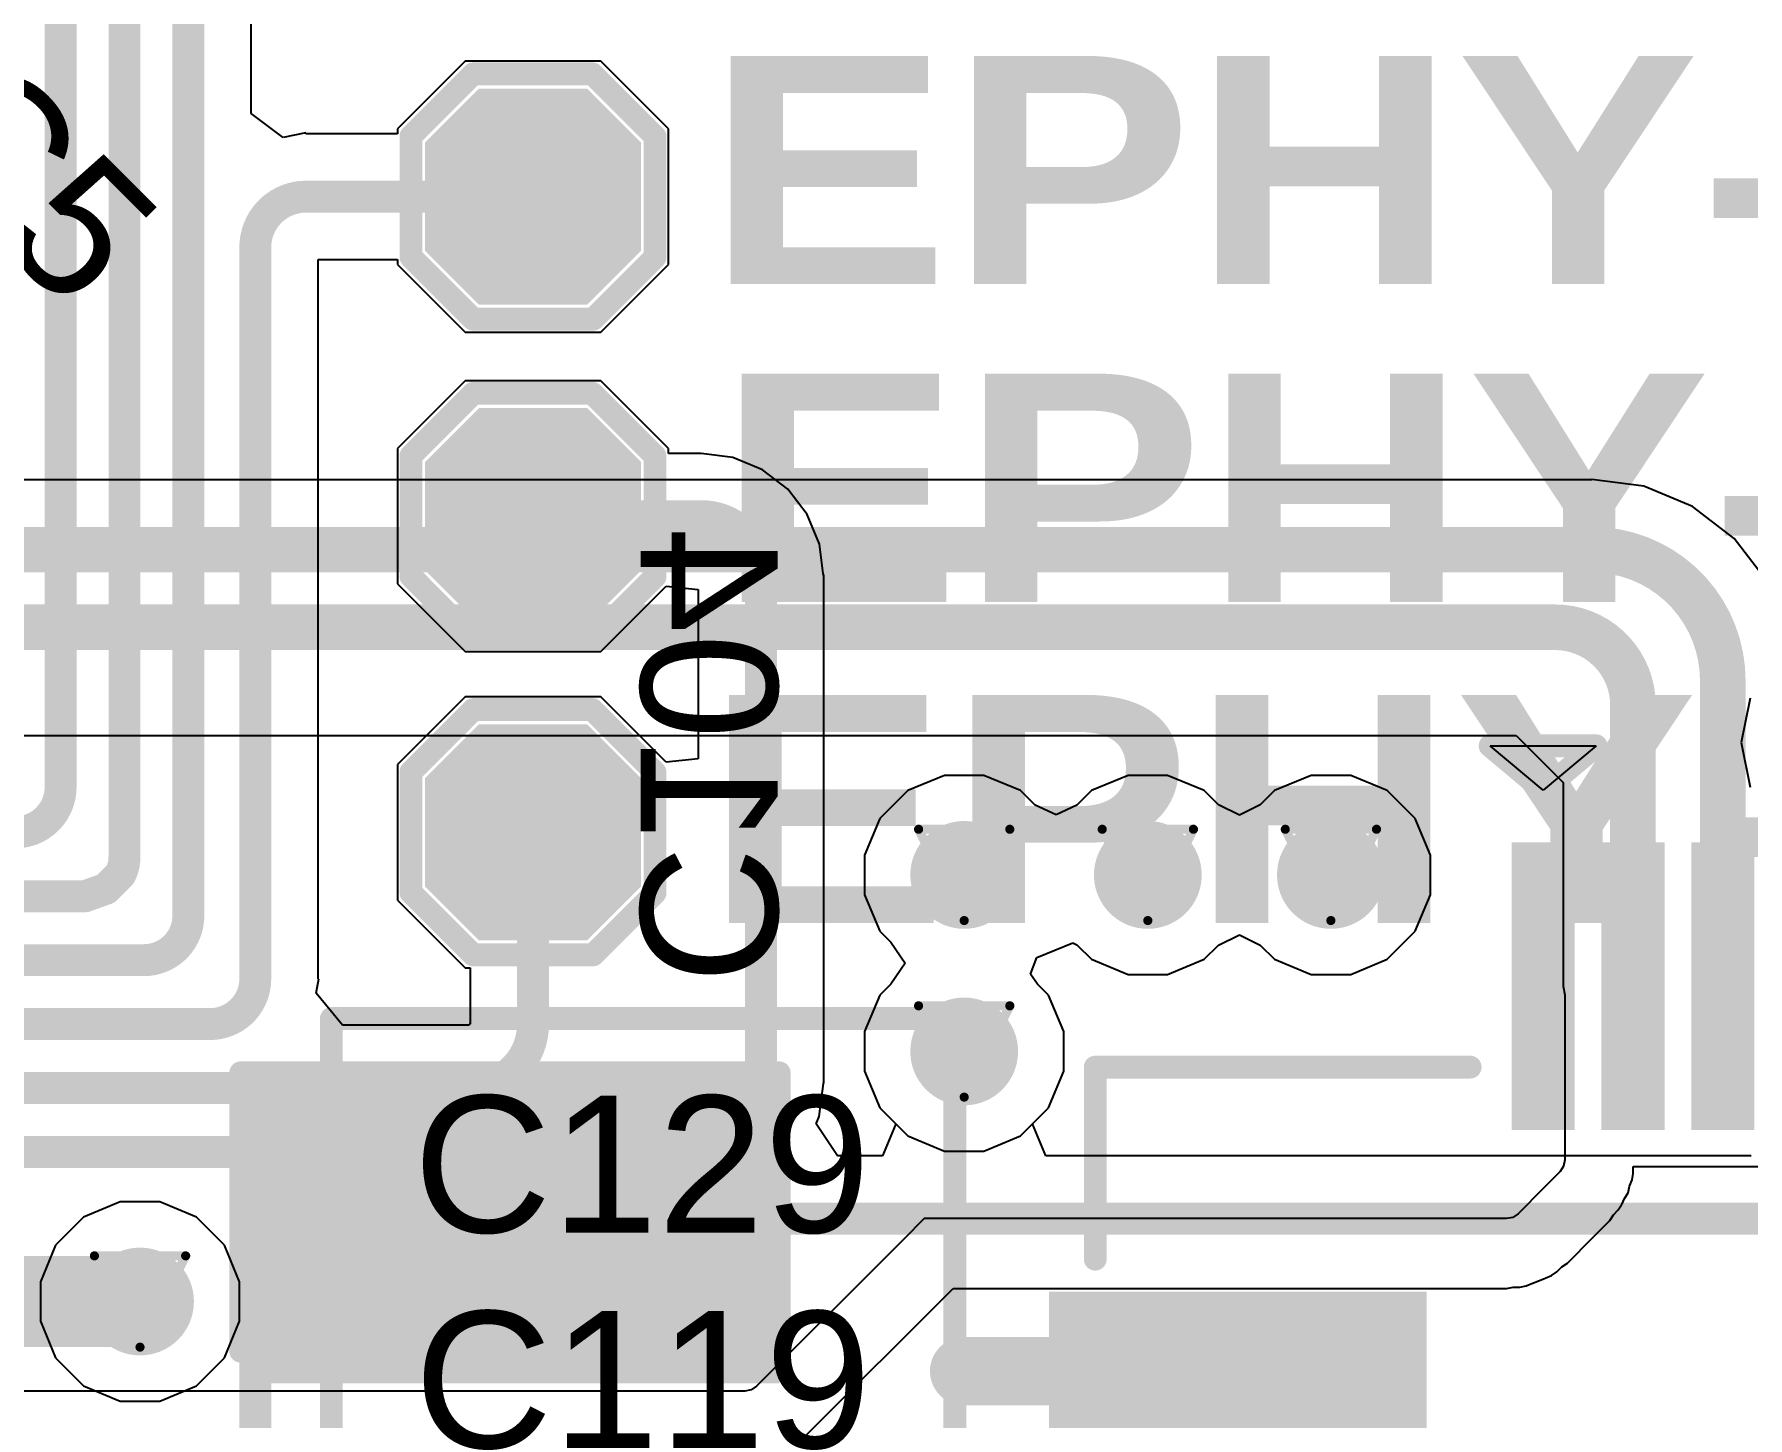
# Model space of a CAD drawing. Header units: inches. Extents: x 0 to 5359, y 0 to 5098.
# Drawn here: x 71.85 to 81.39, y 50.36 to 58.06 of the extents above; entities that cross this region are included whole.
import ezdxf

# ---------------------------------------------------------------- set-up
doc = ezdxf.new("R2010")
doc.units = ezdxf.units.IN
for name, color, linetype in [('Bottom Layer', 5, 'Continuous'), ('Bottom Overlay', 54, 'Continuous'), ('Bottom Paste', 16, 'Continuous'), ('Bottom Solder', 6, 'Continuous'), ('Drill Drawing', 1, 'Continuous'), ('Layer 1', 16, 'Continuous'), ('Layer 2', 76, 'Continuous'), ('Top Layer', 1, 'Continuous'), ('Top Overlay', 2, 'Continuous'), ('Top Paste', 8, 'Continuous'), ('Top Solder', 216, 'Continuous'), ('Via Holes', 16, 'Continuous')]:
    doc.layers.add(name, color=color, linetype=linetype)
doc.styles.add('Arial', font='', dxfattribs={"height": 0.2})
doc.styles.add('Arial Black_Bold', font='', dxfattribs={"height": 0.2})
doc.styles.get('Arial').set_extended_font_data('Arial')
doc.styles.get('Arial Black_Bold').set_extended_font_data('Arial Black', bold=True)

# ---------------------------------------------------------------- blocks, each defined once
blk = doc.blocks.new('HX0_5_10P_XJH2_0_043_B_17')
at = {"layer": 'Bottom Layer'}
for points in [[(2.9499, 2.15), (4.9499, 2.15), (4.9499, 0.45), (2.9499, 0.45)], [(1.125, -0.55), (1.375, -0.55), (1.375, -2.05), (1.125, -2.05)], [(1.625, -0.55), (1.875, -0.55), (1.875, -2.05), (1.625, -2.05)], [(2.125, -0.55), (2.375, -0.55), (2.375, -2.05), (2.125, -2.05)]]:
    blk.add_hatch(color=5, dxfattribs=at).paths.add_polyline_path(points)
at = {"layer": 'Bottom Paste'}
for points in [[(2.9499, 2.15), (4.9499, 2.15), (4.9499, 0.45), (2.9499, 0.45)], [(1.125, -0.55), (1.375, -0.55), (1.375, -2.05), (1.125, -2.05)], [(1.625, -0.55), (1.875, -0.55), (1.875, -2.05), (1.625, -2.05)], [(2.125, -0.55), (2.375, -0.55), (2.375, -2.05), (2.125, -2.05)]]:
    blk.add_hatch(color=16, dxfattribs=at).paths.add_polyline_path(points)
at = {"layer": 'Bottom Solder'}
for points in [[(2.8991, 2.2008), (5.0007, 2.2008), (5.0007, 0.3992), (2.8991, 0.3992)], [(1.0742, -0.4992), (1.4258, -0.4992), (1.4258, -2.1008), (1.0742, -2.1008)], [(1.5742, -0.4992), (1.9258, -0.4992), (1.9258, -2.1008), (1.5742, -2.1008)], [(2.0742, -0.4992), (2.4258, -0.4992), (2.4258, -2.1008), (2.0742, -2.1008)]]:
    blk.add_hatch(color=6, dxfattribs=at).paths.add_polyline_path(points)
at = {"layer": 'Bottom Overlay'}
for points in [[(4.7429, 0.2189, 0.127, 0.127, 0), (4.7429, -0.8499, 0.127, 0.127, 0)], [(4.7429, -0.8499, 0.127, 0.127, 0), (2.6562, -0.8499, 0.127, 0.127, 0)]]:
    blk.add_lwpolyline(points, format="xyseb", dxfattribs=at)
for points in [[(4.7112, 0.2189, 0.0635, 0.0635, 1), (4.7747, 0.2189, 0.0635, 0.0635, 1)], [(2.6244, -0.8499, 0.0635, 0.0635, 1), (2.6879, -0.8499, 0.0635, 0.0635, 1)], [(4.7112, -0.8499, 0.0635, 0.0635, 1), (4.7747, -0.8499, 0.0635, 0.0635, 1)], [(4.7112, -0.8499, 0.0635, 0.0635, 1), (4.7747, -0.8499, 0.0635, 0.0635, 1)]]:
    blk.add_lwpolyline(points, format="xyseb", close=True, dxfattribs=at)
blk = doc.blocks.new('T____________0_5___50')
at = {"layer": 'Top Layer'}
blk.add_hatch(color=1, dxfattribs=at).paths.add_polyline_path([(0.25, 0.5), (-0.25, 0.5), (-0.5, 0.25), (-0.5, -0.25), (-0.25, -0.5), (0.25, -0.5), (0.5, -0.25), (0.5, 0.25)])
at = {"layer": 'Top Paste'}
blk.add_hatch(color=8, dxfattribs=at).paths.add_polyline_path([(0.25, 0.5), (-0.25, 0.5), (-0.5, 0.25), (-0.5, -0.25), (-0.25, -0.5), (0.25, -0.5), (0.5, -0.25), (0.5, 0.25)])
at = {"layer": 'Top Solder'}
blk.add_hatch(color=216, dxfattribs=at).paths.add_polyline_path([(0.3008, 0.6016), (-0.3008, 0.6016), (-0.6016, 0.3008), (-0.6016, -0.3008), (-0.3008, -0.6016), (0.3008, -0.6016), (0.6016, -0.3008), (0.6016, 0.3008)])
at = {"layer": 'Top Overlay'}
for points in [[(-0.3355, 0.6795, 0.127, 0.127, 0), (-0.6819, 0.3332, 0.127, 0.127, 0)], [(-0.3355, 0.6795, 0.127, 0.127, 0), (0.3365, 0.6795, 0.127, 0.127, 0)], [(0.3365, 0.6795, 0.127, 0.127, 0), (0.6836, 0.3324, 0.127, 0.127, 0)], [(-0.6819, 0.3332, 0.127, 0.127, 0), (-0.6819, -0.3341, 0.127, 0.127, 0)], [(0.6836, 0.3324, 0.127, 0.127, 0), (0.6836, -0.3298, 0.127, 0.127, 0)], [(-0.6819, -0.3341, 0.127, 0.127, 0), (-0.3374, -0.6786, 0.127, 0.127, 0)], [(0.6836, -0.3298, 0.127, 0.127, 0), (0.3349, -0.6786, 0.127, 0.127, 0)], [(-0.3374, -0.6786, 0.127, 0.127, 0), (0.3349, -0.6786, 0.127, 0.127, 0)]]:
    blk.add_lwpolyline(points, format="xyseb", dxfattribs=at)
for points in [[(-0.3673, 0.6795, 0.0635, 0.0635, 1), (-0.3038, 0.6795, 0.0635, 0.0635, 1)], [(-0.3673, 0.6795, 0.0635, 0.0635, 1), (-0.3038, 0.6795, 0.0635, 0.0635, 1)], [(0.3047, 0.6795, 0.0635, 0.0635, 1), (0.3682, 0.6795, 0.0635, 0.0635, 1)], [(0.3047, 0.6795, 0.0635, 0.0635, 1), (0.3682, 0.6795, 0.0635, 0.0635, 1)], [(-0.7136, 0.3332, 0.0635, 0.0635, 1), (-0.6501, 0.3332, 0.0635, 0.0635, 1)], [(-0.7136, 0.3332, 0.0635, 0.0635, 1), (-0.6501, 0.3332, 0.0635, 0.0635, 1)], [(0.6519, 0.3324, 0.0635, 0.0635, 1), (0.7154, 0.3324, 0.0635, 0.0635, 1)], [(0.6519, 0.3324, 0.0635, 0.0635, 1), (0.7154, 0.3324, 0.0635, 0.0635, 1)], [(-0.7136, -0.3341, 0.0635, 0.0635, 1), (-0.6501, -0.3341, 0.0635, 0.0635, 1)], [(-0.7136, -0.3341, 0.0635, 0.0635, 1), (-0.6501, -0.3341, 0.0635, 0.0635, 1)], [(0.6519, -0.3298, 0.0635, 0.0635, 1), (0.7154, -0.3298, 0.0635, 0.0635, 1)], [(0.6519, -0.3298, 0.0635, 0.0635, 1), (0.7154, -0.3298, 0.0635, 0.0635, 1)], [(-0.3691, -0.6786, 0.0635, 0.0635, 1), (-0.3056, -0.6786, 0.0635, 0.0635, 1)], [(-0.3691, -0.6786, 0.0635, 0.0635, 1), (-0.3056, -0.6786, 0.0635, 0.0635, 1)], [(0.3031, -0.6786, 0.0635, 0.0635, 1), (0.3666, -0.6786, 0.0635, 0.0635, 1)], [(0.3031, -0.6786, 0.0635, 0.0635, 1), (0.3666, -0.6786, 0.0635, 0.0635, 1)]]:
    blk.add_lwpolyline(points, format="xyseb", close=True, dxfattribs=at)
blk = doc.blocks.new('T____________0_5___51')
at = {"layer": 'Top Layer'}
blk.add_hatch(color=1, dxfattribs=at).paths.add_polyline_path([(0.25, 0.5), (-0.25, 0.5), (-0.5, 0.25), (-0.5, -0.25), (-0.25, -0.5), (0.25, -0.5), (0.5, -0.25), (0.5, 0.25)])
at = {"layer": 'Top Paste'}
blk.add_hatch(color=8, dxfattribs=at).paths.add_polyline_path([(0.25, 0.5), (-0.25, 0.5), (-0.5, 0.25), (-0.5, -0.25), (-0.25, -0.5), (0.25, -0.5), (0.5, -0.25), (0.5, 0.25)])
at = {"layer": 'Top Solder'}
blk.add_hatch(color=216, dxfattribs=at).paths.add_polyline_path([(0.3008, 0.6016), (-0.3008, 0.6016), (-0.6016, 0.3008), (-0.6016, -0.3008), (-0.3008, -0.6016), (0.3008, -0.6016), (0.6016, -0.3008), (0.6016, 0.3008)])
at = {"layer": 'Top Overlay'}
for points in [[(-0.3355, 0.6795, 0.127, 0.127, 0), (-0.6819, 0.3332, 0.127, 0.127, 0)], [(-0.3355, 0.6795, 0.127, 0.127, 0), (0.3365, 0.6795, 0.127, 0.127, 0)], [(0.3365, 0.6795, 0.127, 0.127, 0), (0.6836, 0.3324, 0.127, 0.127, 0)], [(-0.6819, 0.3332, 0.127, 0.127, 0), (-0.6819, -0.3341, 0.127, 0.127, 0)], [(0.6836, 0.3324, 0.127, 0.127, 0), (0.6836, -0.3298, 0.127, 0.127, 0)], [(-0.6819, -0.3341, 0.127, 0.127, 0), (-0.3374, -0.6786, 0.127, 0.127, 0)], [(0.6836, -0.3298, 0.127, 0.127, 0), (0.3349, -0.6786, 0.127, 0.127, 0)], [(-0.3374, -0.6786, 0.127, 0.127, 0), (0.3349, -0.6786, 0.127, 0.127, 0)]]:
    blk.add_lwpolyline(points, format="xyseb", dxfattribs=at)
for points in [[(-0.3673, 0.6795, 0.0635, 0.0635, 1), (-0.3038, 0.6795, 0.0635, 0.0635, 1)], [(-0.3673, 0.6795, 0.0635, 0.0635, 1), (-0.3038, 0.6795, 0.0635, 0.0635, 1)], [(0.3047, 0.6795, 0.0635, 0.0635, 1), (0.3682, 0.6795, 0.0635, 0.0635, 1)], [(0.3047, 0.6795, 0.0635, 0.0635, 1), (0.3682, 0.6795, 0.0635, 0.0635, 1)], [(-0.7136, 0.3332, 0.0635, 0.0635, 1), (-0.6501, 0.3332, 0.0635, 0.0635, 1)], [(-0.7136, 0.3332, 0.0635, 0.0635, 1), (-0.6501, 0.3332, 0.0635, 0.0635, 1)], [(0.6519, 0.3324, 0.0635, 0.0635, 1), (0.7154, 0.3324, 0.0635, 0.0635, 1)], [(0.6519, 0.3324, 0.0635, 0.0635, 1), (0.7154, 0.3324, 0.0635, 0.0635, 1)], [(-0.7136, -0.3341, 0.0635, 0.0635, 1), (-0.6501, -0.3341, 0.0635, 0.0635, 1)], [(-0.7136, -0.3341, 0.0635, 0.0635, 1), (-0.6501, -0.3341, 0.0635, 0.0635, 1)], [(0.6519, -0.3298, 0.0635, 0.0635, 1), (0.7154, -0.3298, 0.0635, 0.0635, 1)], [(0.6519, -0.3298, 0.0635, 0.0635, 1), (0.7154, -0.3298, 0.0635, 0.0635, 1)], [(-0.3691, -0.6786, 0.0635, 0.0635, 1), (-0.3056, -0.6786, 0.0635, 0.0635, 1)], [(-0.3691, -0.6786, 0.0635, 0.0635, 1), (-0.3056, -0.6786, 0.0635, 0.0635, 1)], [(0.3031, -0.6786, 0.0635, 0.0635, 1), (0.3666, -0.6786, 0.0635, 0.0635, 1)], [(0.3031, -0.6786, 0.0635, 0.0635, 1), (0.3666, -0.6786, 0.0635, 0.0635, 1)]]:
    blk.add_lwpolyline(points, format="xyseb", close=True, dxfattribs=at)
blk = doc.blocks.new('T____________0_5___52')
at = {"layer": 'Top Layer'}
blk.add_hatch(color=1, dxfattribs=at).paths.add_polyline_path([(0.25, 0.5), (-0.25, 0.5), (-0.5, 0.25), (-0.5, -0.25), (-0.25, -0.5), (0.25, -0.5), (0.5, -0.25), (0.5, 0.25)])
at = {"layer": 'Top Paste'}
blk.add_hatch(color=8, dxfattribs=at).paths.add_polyline_path([(0.25, 0.5), (-0.25, 0.5), (-0.5, 0.25), (-0.5, -0.25), (-0.25, -0.5), (0.25, -0.5), (0.5, -0.25), (0.5, 0.25)])
at = {"layer": 'Top Solder'}
blk.add_hatch(color=216, dxfattribs=at).paths.add_polyline_path([(0.3008, 0.6016), (-0.3008, 0.6016), (-0.6016, 0.3008), (-0.6016, -0.3008), (-0.3008, -0.6016), (0.3008, -0.6016), (0.6016, -0.3008), (0.6016, 0.3008)])
at = {"layer": 'Top Overlay'}
for points in [[(-0.3355, 0.6795, 0.127, 0.127, 0), (-0.6819, 0.3332, 0.127, 0.127, 0)], [(-0.3355, 0.6795, 0.127, 0.127, 0), (0.3365, 0.6795, 0.127, 0.127, 0)], [(0.3365, 0.6795, 0.127, 0.127, 0), (0.6836, 0.3324, 0.127, 0.127, 0)], [(-0.6819, 0.3332, 0.127, 0.127, 0), (-0.6819, -0.3341, 0.127, 0.127, 0)], [(0.6836, 0.3324, 0.127, 0.127, 0), (0.6836, -0.3298, 0.127, 0.127, 0)], [(-0.6819, -0.3341, 0.127, 0.127, 0), (-0.3374, -0.6786, 0.127, 0.127, 0)], [(0.6836, -0.3298, 0.127, 0.127, 0), (0.3349, -0.6786, 0.127, 0.127, 0)], [(-0.3374, -0.6786, 0.127, 0.127, 0), (0.3349, -0.6786, 0.127, 0.127, 0)]]:
    blk.add_lwpolyline(points, format="xyseb", dxfattribs=at)
for points in [[(-0.3673, 0.6795, 0.0635, 0.0635, 1), (-0.3038, 0.6795, 0.0635, 0.0635, 1)], [(-0.3673, 0.6795, 0.0635, 0.0635, 1), (-0.3038, 0.6795, 0.0635, 0.0635, 1)], [(0.3047, 0.6795, 0.0635, 0.0635, 1), (0.3682, 0.6795, 0.0635, 0.0635, 1)], [(0.3047, 0.6795, 0.0635, 0.0635, 1), (0.3682, 0.6795, 0.0635, 0.0635, 1)], [(-0.7136, 0.3332, 0.0635, 0.0635, 1), (-0.6501, 0.3332, 0.0635, 0.0635, 1)], [(-0.7136, 0.3332, 0.0635, 0.0635, 1), (-0.6501, 0.3332, 0.0635, 0.0635, 1)], [(0.6519, 0.3324, 0.0635, 0.0635, 1), (0.7154, 0.3324, 0.0635, 0.0635, 1)], [(0.6519, 0.3324, 0.0635, 0.0635, 1), (0.7154, 0.3324, 0.0635, 0.0635, 1)], [(-0.7136, -0.3341, 0.0635, 0.0635, 1), (-0.6501, -0.3341, 0.0635, 0.0635, 1)], [(-0.7136, -0.3341, 0.0635, 0.0635, 1), (-0.6501, -0.3341, 0.0635, 0.0635, 1)], [(0.6519, -0.3298, 0.0635, 0.0635, 1), (0.7154, -0.3298, 0.0635, 0.0635, 1)], [(0.6519, -0.3298, 0.0635, 0.0635, 1), (0.7154, -0.3298, 0.0635, 0.0635, 1)], [(-0.3691, -0.6786, 0.0635, 0.0635, 1), (-0.3056, -0.6786, 0.0635, 0.0635, 1)], [(-0.3691, -0.6786, 0.0635, 0.0635, 1), (-0.3056, -0.6786, 0.0635, 0.0635, 1)], [(0.3031, -0.6786, 0.0635, 0.0635, 1), (0.3666, -0.6786, 0.0635, 0.0635, 1)], [(0.3031, -0.6786, 0.0635, 0.0635, 1), (0.3666, -0.6786, 0.0635, 0.0635, 1)]]:
    blk.add_lwpolyline(points, format="xyseb", close=True, dxfattribs=at)
blk = doc.blocks.new('C___1210_B_262')
at = {"layer": 'Bottom Layer'}
for points in [[(-2.032, 1.397), (-0.508, 1.397), (-0.508, -1.397), (-2.032, -1.397)], [(0.508, 1.397), (2.032, 1.397), (2.032, -1.397), (0.508, -1.397)]]:
    blk.add_hatch(color=5, dxfattribs=at).paths.add_polyline_path(points)
at = {"layer": 'Bottom Paste'}
for points in [[(-2.032, 1.397), (-0.508, 1.397), (-0.508, -1.397), (-2.032, -1.397)], [(0.508, 1.397), (2.032, 1.397), (2.032, -1.397), (0.508, -1.397)]]:
    blk.add_hatch(color=16, dxfattribs=at).paths.add_polyline_path(points)
at = {"layer": 'Bottom Solder'}
for points in [[(-2.1336, 1.4986), (-0.4064, 1.4986), (-0.4064, -1.4986), (-2.1336, -1.4986)], [(0.4064, 1.4986), (2.1336, 1.4986), (2.1336, -1.4986), (0.4064, -1.4986)]]:
    blk.add_hatch(color=6, dxfattribs=at).paths.add_polyline_path(points)
at = {"layer": 'Bottom Overlay'}
for points in [[(-2.1336, 1.4986, 0.127, 0.127, 0), (-2.1336, -1.4986, 0.127, 0.127, 0)], [(-2.1336, 1.4986, 0.127, 0.127, 0), (-0.5842, 1.4986, 0.127, 0.127, 0)], [(2.1336, 1.4986, 0.127, 0.127, 0), (0.5842, 1.4986, 0.127, 0.127, 0)], [(2.1336, 1.4986, 0.127, 0.127, 0), (2.1336, -1.4986, 0.127, 0.127, 0)], [(-2.1336, -1.4986, 0.127, 0.127, 0), (-0.5842, -1.4986, 0.127, 0.127, 0)], [(2.1336, -1.4986, 0.127, 0.127, 0), (0.5842, -1.4986, 0.127, 0.127, 0)]]:
    blk.add_lwpolyline(points, format="xyseb", dxfattribs=at)
for points in [[(-2.1654, 1.4986, 0.0635, 0.0635, 1), (-2.1019, 1.4986, 0.0635, 0.0635, 1)], [(-2.1654, 1.4986, 0.0635, 0.0635, 1), (-2.1019, 1.4986, 0.0635, 0.0635, 1)], [(-0.616, 1.4986, 0.0635, 0.0635, 1), (-0.5525, 1.4986, 0.0635, 0.0635, 1)], [(0.5525, 1.4986, 0.0635, 0.0635, 1), (0.616, 1.4986, 0.0635, 0.0635, 1)], [(2.1019, 1.4986, 0.0635, 0.0635, 1), (2.1654, 1.4986, 0.0635, 0.0635, 1)], [(2.1019, 1.4986, 0.0635, 0.0635, 1), (2.1654, 1.4986, 0.0635, 0.0635, 1)], [(-2.1654, -1.4986, 0.0635, 0.0635, 1), (-2.1019, -1.4986, 0.0635, 0.0635, 1)], [(-2.1654, -1.4986, 0.0635, 0.0635, 1), (-2.1019, -1.4986, 0.0635, 0.0635, 1)], [(-0.616, -1.4986, 0.0635, 0.0635, 1), (-0.5525, -1.4986, 0.0635, 0.0635, 1)], [(0.5525, -1.4986, 0.0635, 0.0635, 1), (0.616, -1.4986, 0.0635, 0.0635, 1)], [(2.1019, -1.4986, 0.0635, 0.0635, 1), (2.1654, -1.4986, 0.0635, 0.0635, 1)], [(2.1019, -1.4986, 0.0635, 0.0635, 1), (2.1654, -1.4986, 0.0635, 0.0635, 1)]]:
    blk.add_lwpolyline(points, format="xyseb", close=True, dxfattribs=at)

msp = doc.modelspace()

# ---------------------------------------------------------------- hatches: boundary and pattern name
at = {"layer": 'Bottom Layer'}
h = msp.add_hatch(color=5, dxfattribs=at)
edge = h.paths.add_edge_path()
edge.add_arc((77.0266, 53.3772), 0.3, 0, 360)
h = msp.add_hatch(color=5, dxfattribs=at)
edge = h.paths.add_edge_path()
edge.add_arc((78.0488, 53.3772), 0.3, 0, 360)
h = msp.add_hatch(color=5, dxfattribs=at)
edge = h.paths.add_edge_path()
edge.add_arc((79.0678, 53.3772), 0.3, 0, 360)
h = msp.add_hatch(color=5, dxfattribs=at)
edge = h.paths.add_edge_path()
edge.add_arc((77.0266, 52.3947), 0.3, 0, 360)
h = msp.add_hatch(color=5, dxfattribs=at)
edge = h.paths.add_edge_path()
edge.add_arc((72.4391, 51.0032), 0.3, 0, 360)
at = {"layer": 'Layer 1'}
h = msp.add_hatch(color=16, dxfattribs=at)
edge = h.paths.add_edge_path()
edge.add_arc((77.0266, 53.3772), 0.3, 0, 360)
h = msp.add_hatch(color=16, dxfattribs=at)
edge = h.paths.add_edge_path()
edge.add_arc((78.0488, 53.3772), 0.3, 0, 360)
h = msp.add_hatch(color=16, dxfattribs=at)
edge = h.paths.add_edge_path()
edge.add_arc((79.0678, 53.3772), 0.3, 0, 360)
h = msp.add_hatch(color=16, dxfattribs=at)
edge = h.paths.add_edge_path()
edge.add_arc((77.0266, 52.3947), 0.3, 0, 360)
h = msp.add_hatch(color=16, dxfattribs=at)
edge = h.paths.add_edge_path()
edge.add_arc((72.4391, 51.0032), 0.3, 0, 360)
at = {"layer": 'Layer 2'}
h = msp.add_hatch(color=76, dxfattribs=at)
edge = h.paths.add_edge_path()
edge.add_arc((77.0266, 53.3772), 0.3, 0, 360)
h = msp.add_hatch(color=76, dxfattribs=at)
edge = h.paths.add_edge_path()
edge.add_arc((78.0488, 53.3772), 0.3, 0, 360)
h = msp.add_hatch(color=76, dxfattribs=at)
edge = h.paths.add_edge_path()
edge.add_arc((79.0678, 53.3772), 0.3, 0, 360)
h = msp.add_hatch(color=76, dxfattribs=at)
edge = h.paths.add_edge_path()
edge.add_arc((77.0266, 52.3947), 0.3, 0, 360)
h = msp.add_hatch(color=76, dxfattribs=at)
edge = h.paths.add_edge_path()
edge.add_arc((72.4391, 51.0032), 0.3, 0, 360)
at = {"layer": 'Top Layer'}
h = msp.add_hatch(color=1, dxfattribs=at)
edge = h.paths.add_edge_path()
edge.add_arc((77.0266, 53.3772), 0.3, 0, 360)
h = msp.add_hatch(color=1, dxfattribs=at)
edge = h.paths.add_edge_path()
edge.add_arc((78.0488, 53.3772), 0.3, 0, 360)
h = msp.add_hatch(color=1, dxfattribs=at)
edge = h.paths.add_edge_path()
edge.add_arc((79.0678, 53.3772), 0.3, 0, 360)
h = msp.add_hatch(color=1, dxfattribs=at)
edge = h.paths.add_edge_path()
edge.add_arc((77.0266, 52.3947), 0.3, 0, 360)
h = msp.add_hatch(color=1, dxfattribs=at)
edge = h.paths.add_edge_path()
edge.add_arc((72.4391, 51.0032), 0.3, 0, 360)
at = {"layer": 'Via Holes'}
h = msp.add_hatch(color=7, dxfattribs=at)
edge = h.paths.add_edge_path()
edge.add_arc((77.0266, 53.3772), 0.15, 0, 360)
h = msp.add_hatch(color=7, dxfattribs=at)
edge = h.paths.add_edge_path()
edge.add_arc((78.0488, 53.3772), 0.15, 0, 360)
h = msp.add_hatch(color=7, dxfattribs=at)
edge = h.paths.add_edge_path()
edge.add_arc((79.0678, 53.3772), 0.15, 0, 360)
h = msp.add_hatch(color=7, dxfattribs=at)
edge = h.paths.add_edge_path()
edge.add_arc((77.0266, 52.3947), 0.15, 0, 360)
h = msp.add_hatch(color=7, dxfattribs=at)
edge = h.paths.add_edge_path()
edge.add_arc((72.4391, 51.0032), 0.15, 0, 360)

# ---------------------------------------------------------------- linework, layer by layer
at = {"layer": 'Bottom Layer'}
for p, q in [((80.5208, 55.5757), (67.9915, 55.5757)), ((80.8104, 55.5397), (80.5208, 55.5778)), ((80.5208, 55.5778), (80.5208, 55.5757)), ((81.0803, 55.4279), (80.8104, 55.5397)), ((81.312, 55.2501), (81.0803, 55.4279)), ((81.4898, 55.0183), (81.312, 55.2501)), ((70.1118, 54.1528), (80.0992, 54.1528)), ((80.0992, 54.1528), (80.3385, 53.9135)), ((80.3385, 53.9135), (80.3607, 53.8912)), ((80.3607, 53.8912), (80.3607, 52.7577)), ((80.3607, 52.7577), (80.3702, 52.7101)), ((80.3702, 52.7101), (80.3702, 51.7919)), ((80.3702, 51.7919), (80.3631, 51.7565)), ((80.3433, 51.7264), (80.2518, 51.6336)), ((80.363, 51.7564), (80.3433, 51.7264)), ((80.3631, 51.7565), (80.363, 51.7564)), ((80.7441, 51.6807), (80.7512, 51.7162)), ((80.7512, 51.7162), (80.7512, 51.7537)), ((80.7512, 51.7537), (81.549, 51.7537)), ((80.2518, 51.6336), (80.1097, 51.4915)), ((80.7014, 51.577), (80.722, 51.6078)), ((80.722, 51.6078), (80.7295, 51.6454)), ((80.7295, 51.6454), (80.7441, 51.6807)), ((80.641, 51.4857), (80.6678, 51.5129)), ((80.6678, 51.5129), (80.6861, 51.5406)), ((80.6861, 51.5406), (80.6861, 51.5407)), ((80.6861, 51.5407), (80.6862, 51.5407)), ((80.6862, 51.5407), (80.6876, 51.5429)), ((80.6876, 51.5429), (80.7014, 51.577)), ((76.8037, 51.4644), (76.6899, 51.3506)), ((80.0444, 51.4644), (76.8037, 51.4644)), ((80.0797, 51.4714), (80.0444, 51.4644)), ((80.1097, 51.4915), (80.0797, 51.4714)), ((80.5284, 51.3609), (80.62, 51.4537)), ((80.62, 51.4537), (80.641, 51.4857)), ((76.6899, 51.3506), (75.8708, 50.5315)), ((76.6899, 51.3506), (76.6899, 51.3506)), ((80.3844, 51.2168), (80.5265, 51.3589)), ((80.5265, 51.3589), (80.5273, 51.3601)), ((80.5273, 51.3601), (80.5284, 51.3609)), ((80.1949, 51.1067), (80.2561, 51.1321)), ((80.2561, 51.1321), (80.2583, 51.1326)), ((80.2583, 51.1326), (80.2602, 51.1338)), ((80.2602, 51.1338), (80.2955, 51.1484)), ((80.2955, 51.1484), (80.3255, 51.1685)), ((80.3255, 51.1685), (80.3525, 51.1955)), ((80.3525, 51.1955), (80.3844, 51.2168)), ((76.1455, 50.2568), (76.9646, 51.0759)), ((76.9646, 51.0759), (80.0444, 51.0759)), ((80.0444, 51.0759), (80.0819, 51.0834)), ((80.0819, 51.0834), (80.1201, 51.0834)), ((80.1201, 51.0834), (80.1555, 51.0904)), ((80.1555, 51.0904), (80.1908, 51.1051)), ((80.1908, 51.1051), (80.193, 51.1055)), ((80.193, 51.1055), (80.1949, 51.1067)), ((75.8055, 50.5044), (70.2275, 50.5044)), ((75.8408, 50.5115), (75.8055, 50.5044)), ((75.8708, 50.5315), (75.8408, 50.5115))]:
    msp.add_line(p, q, dxfattribs=at)
for points in [[(67.9915, 55.1872, 0.254, 0.254, 0), (80.5208, 55.1872, 0.254, 0.254, 0)], [(80.5208, 55.1872, 0.254, 0.254, -0.414214), (81.2492, 54.4588, 0.254, 0.254, 0)], [(67.9915, 54.7554, 0.254, 0.254, 0), (80.316, 54.7554, 0.254, 0.254, 0)], [(80.316, 54.7554, 0.254, 0.254, -0.414214), (80.7492, 54.3223, 0.254, 0.254, 0)], [(81.2492, 52.7577, 0.254, 0.254, 0), (81.2492, 54.4588, 0.254, 0.254, 0)], [(80.7492, 52.7577, 0.254, 0.254, 0), (80.7492, 54.3223, 0.254, 0.254, 0)], [(77.0266, 50.6156, 0.381, 0.381, 0), (78.0914, 50.6156, 0.381, 0.381, 0)], [(78.0914, 50.6156, 0.381, 0.381, 0), (78.5493, 50.1576, 0.381, 0.381, 0)]]:
    msp.add_lwpolyline(points, format="xyseb", dxfattribs=at)
for points in [[(80.4573, 55.1872, 0.127, 0.127, 1), (80.5843, 55.1872, 0.127, 0.127, 1)], [(80.4573, 55.1872, 0.127, 0.127, 1), (80.5843, 55.1872, 0.127, 0.127, 1)], [(80.2525, 54.7554, 0.127, 0.127, 1), (80.3795, 54.7554, 0.127, 0.127, 1)], [(80.2525, 54.7554, 0.127, 0.127, 1), (80.3795, 54.7554, 0.127, 0.127, 1)], [(81.1857, 54.4588, 0.127, 0.127, 1), (81.3127, 54.4588, 0.127, 0.127, 1)], [(81.1857, 54.4588, 0.127, 0.127, 1), (81.3127, 54.4588, 0.127, 0.127, 1)], [(80.6857, 54.3223, 0.127, 0.127, 1), (80.8127, 54.3223, 0.127, 0.127, 1)], [(80.6857, 54.3223, 0.127, 0.127, 1), (80.8127, 54.3223, 0.127, 0.127, 1)], [(80.6857, 52.7577, 0.127, 0.127, 1), (80.8127, 52.7577, 0.127, 0.127, 1)], [(81.1857, 52.7577, 0.127, 0.127, 1), (81.3127, 52.7577, 0.127, 0.127, 1)], [(76.9313, 50.6156, 0.1905, 0.1905, 1), (77.1218, 50.6156, 0.1905, 0.1905, 1)], [(77.9961, 50.6156, 0.1905, 0.1905, 1), (78.1866, 50.6156, 0.1905, 0.1905, 1)], [(77.9961, 50.6156, 0.1905, 0.1905, 1), (78.1866, 50.6156, 0.1905, 0.1905, 1)]]:
    msp.add_lwpolyline(points, format="xyseb", close=True, dxfattribs=at)
at = {"layer": 'Bottom Overlay'}
for p, q in [((80.2492, 53.848), (79.9543, 54.0956)), ((79.9543, 54.0956), (80.5441, 54.0956)), ((80.5441, 54.0956), (80.2492, 53.848))]:
    msp.add_line(p, q, dxfattribs=at)
for points in [[(79.9543, 54.0956, 0.127, 0.127, 0), (80.5441, 54.0956, 0.127, 0.127, 0)], [(79.9543, 54.0956, 0.127, 0.127, 0), (80.2492, 53.848, 0.127, 0.127, 0)], [(80.2492, 53.848, 0.127, 0.127, 0), (80.5441, 54.0956, 0.127, 0.127, 0)]]:
    msp.add_lwpolyline(points, format="xyseb", dxfattribs=at)
for points in [[(79.9225, 54.0956, 0.0635, 0.0635, 1), (79.986, 54.0956, 0.0635, 0.0635, 1)], [(79.9225, 54.0956, 0.0635, 0.0635, 1), (79.986, 54.0956, 0.0635, 0.0635, 1)], [(80.5124, 54.0956, 0.0635, 0.0635, 1), (80.5759, 54.0956, 0.0635, 0.0635, 1)], [(80.5124, 54.0956, 0.0635, 0.0635, 1), (80.5759, 54.0956, 0.0635, 0.0635, 1)], [(80.2174, 53.848, 0.0635, 0.0635, 1), (80.2809, 53.848, 0.0635, 0.0635, 1)], [(80.2174, 53.848, 0.0635, 0.0635, 1), (80.2809, 53.848, 0.0635, 0.0635, 1)]]:
    msp.add_lwpolyline(points, format="xyseb", close=True, dxfattribs=at)
at = {"layer": 'Drill Drawing'}
for points in [[(76.7726, 53.6312, 0.0508, 0.0508, 0), (77.2806, 53.6312, 0.0508, 0.0508, 0)], [(76.7726, 53.6312, 0.0508, 0.0508, 0), (77.0266, 53.1232, 0.0508, 0.0508, 0)], [(77.0266, 53.1232, 0.0508, 0.0508, 0), (77.2806, 53.6312, 0.0508, 0.0508, 0)], [(77.7948, 53.6312, 0.0508, 0.0508, 0), (78.3028, 53.6312, 0.0508, 0.0508, 0)], [(77.7948, 53.6312, 0.0508, 0.0508, 0), (78.0488, 53.1232, 0.0508, 0.0508, 0)], [(78.0488, 53.1232, 0.0508, 0.0508, 0), (78.3028, 53.6312, 0.0508, 0.0508, 0)], [(78.8138, 53.6312, 0.0508, 0.0508, 0), (79.3218, 53.6312, 0.0508, 0.0508, 0)], [(78.8138, 53.6312, 0.0508, 0.0508, 0), (79.0678, 53.1232, 0.0508, 0.0508, 0)], [(79.0678, 53.1232, 0.0508, 0.0508, 0), (79.3218, 53.6312, 0.0508, 0.0508, 0)], [(76.7726, 52.6487, 0.0508, 0.0508, 0), (77.2806, 52.6487, 0.0508, 0.0508, 0)], [(76.7726, 52.6487, 0.0508, 0.0508, 0), (77.0266, 52.1407, 0.0508, 0.0508, 0)], [(77.0266, 52.1407, 0.0508, 0.0508, 0), (77.2806, 52.6487, 0.0508, 0.0508, 0)], [(72.1851, 51.2572, 0.0508, 0.0508, 0), (72.6931, 51.2572, 0.0508, 0.0508, 0)], [(72.1851, 51.2572, 0.0508, 0.0508, 0), (72.4391, 50.7492, 0.0508, 0.0508, 0)], [(72.4391, 50.7492, 0.0508, 0.0508, 0), (72.6931, 51.2572, 0.0508, 0.0508, 0)]]:
    msp.add_lwpolyline(points, format="xyseb", dxfattribs=at)
for points in [[(76.7599, 53.6312, 0.0254, 0.0254, 1), (76.7853, 53.6312, 0.0254, 0.0254, 1)], [(76.7599, 53.6312, 0.0254, 0.0254, 1), (76.7853, 53.6312, 0.0254, 0.0254, 1)], [(77.2679, 53.6312, 0.0254, 0.0254, 1), (77.2933, 53.6312, 0.0254, 0.0254, 1)], [(77.2679, 53.6312, 0.0254, 0.0254, 1), (77.2933, 53.6312, 0.0254, 0.0254, 1)], [(77.7821, 53.6312, 0.0254, 0.0254, 1), (77.8075, 53.6312, 0.0254, 0.0254, 1)], [(77.7821, 53.6312, 0.0254, 0.0254, 1), (77.8075, 53.6312, 0.0254, 0.0254, 1)], [(78.2901, 53.6312, 0.0254, 0.0254, 1), (78.3155, 53.6312, 0.0254, 0.0254, 1)], [(78.2901, 53.6312, 0.0254, 0.0254, 1), (78.3155, 53.6312, 0.0254, 0.0254, 1)], [(78.8011, 53.6312, 0.0254, 0.0254, 1), (78.8265, 53.6312, 0.0254, 0.0254, 1)], [(78.8011, 53.6312, 0.0254, 0.0254, 1), (78.8265, 53.6312, 0.0254, 0.0254, 1)], [(79.3091, 53.6312, 0.0254, 0.0254, 1), (79.3345, 53.6312, 0.0254, 0.0254, 1)], [(79.3091, 53.6312, 0.0254, 0.0254, 1), (79.3345, 53.6312, 0.0254, 0.0254, 1)], [(77.0139, 53.1232, 0.0254, 0.0254, 1), (77.0393, 53.1232, 0.0254, 0.0254, 1)], [(77.0139, 53.1232, 0.0254, 0.0254, 1), (77.0393, 53.1232, 0.0254, 0.0254, 1)], [(78.0361, 53.1232, 0.0254, 0.0254, 1), (78.0615, 53.1232, 0.0254, 0.0254, 1)], [(78.0361, 53.1232, 0.0254, 0.0254, 1), (78.0615, 53.1232, 0.0254, 0.0254, 1)], [(79.0551, 53.1232, 0.0254, 0.0254, 1), (79.0805, 53.1232, 0.0254, 0.0254, 1)], [(79.0551, 53.1232, 0.0254, 0.0254, 1), (79.0805, 53.1232, 0.0254, 0.0254, 1)], [(76.7599, 52.6487, 0.0254, 0.0254, 1), (76.7853, 52.6487, 0.0254, 0.0254, 1)], [(76.7599, 52.6487, 0.0254, 0.0254, 1), (76.7853, 52.6487, 0.0254, 0.0254, 1)], [(77.2679, 52.6487, 0.0254, 0.0254, 1), (77.2933, 52.6487, 0.0254, 0.0254, 1)], [(77.2679, 52.6487, 0.0254, 0.0254, 1), (77.2933, 52.6487, 0.0254, 0.0254, 1)], [(77.0139, 52.1407, 0.0254, 0.0254, 1), (77.0393, 52.1407, 0.0254, 0.0254, 1)], [(77.0139, 52.1407, 0.0254, 0.0254, 1), (77.0393, 52.1407, 0.0254, 0.0254, 1)], [(72.1724, 51.2572, 0.0254, 0.0254, 1), (72.1978, 51.2572, 0.0254, 0.0254, 1)], [(72.1724, 51.2572, 0.0254, 0.0254, 1), (72.1978, 51.2572, 0.0254, 0.0254, 1)], [(72.6804, 51.2572, 0.0254, 0.0254, 1), (72.7058, 51.2572, 0.0254, 0.0254, 1)], [(72.6804, 51.2572, 0.0254, 0.0254, 1), (72.7058, 51.2572, 0.0254, 0.0254, 1)], [(72.4264, 50.7492, 0.0254, 0.0254, 1), (72.4518, 50.7492, 0.0254, 0.0254, 1)], [(72.4264, 50.7492, 0.0254, 0.0254, 1), (72.4518, 50.7492, 0.0254, 0.0254, 1)]]:
    msp.add_lwpolyline(points, format="xyseb", close=True, dxfattribs=at)
at = {"layer": 'Layer 1'}
for p, q in [((76.9164, 53.9312), (76.7127, 53.8468)), ((77.1367, 53.9312), (76.9164, 53.9312)), ((77.3404, 53.8468), (77.1367, 53.9312)), ((77.9386, 53.9312), (77.7349, 53.8468)), ((78.1589, 53.9312), (77.9386, 53.9312)), ((78.3626, 53.8468), (78.1589, 53.9312)), ((78.9576, 53.9312), (78.7539, 53.8468)), ((79.1779, 53.9312), (78.9576, 53.9312)), ((79.3816, 53.8468), (79.1779, 53.9312)), ((76.7127, 53.8468), (76.5569, 53.691)), ((77.4215, 53.7657), (77.3404, 53.8468)), ((77.7349, 53.8468), (77.6538, 53.7657)), ((78.4421, 53.7673), (78.3626, 53.8468)), ((78.7539, 53.8468), (78.6744, 53.7673)), ((79.5374, 53.691), (79.3816, 53.8468)), ((77.5377, 53.7106), (77.4215, 53.7657)), ((77.6538, 53.7657), (77.5377, 53.7106)), ((78.5583, 53.7105), (78.4421, 53.7673)), ((78.6744, 53.7673), (78.5583, 53.7105)), ((76.5569, 53.691), (76.4726, 53.4874)), ((79.6218, 53.4874), (79.5374, 53.691)), ((76.4726, 53.4874), (76.4726, 53.267)), ((79.6218, 53.267), (79.6218, 53.4874)), ((76.4726, 53.267), (76.5569, 53.0634)), ((79.5374, 53.0634), (79.6218, 53.267)), ((76.5569, 53.0634), (76.6182, 53.0021)), ((78.4421, 52.987), (78.5583, 53.0439)), ((78.5583, 53.0439), (78.6744, 52.987)), ((79.3816, 52.9075), (79.5374, 53.0634)), ((76.6182, 53.0021), (76.6979, 52.8859)), ((77.431, 52.9168), (77.6307, 52.9996)), ((77.6307, 52.9996), (77.6538, 52.9886)), ((77.6538, 52.9886), (77.7349, 52.9075)), ((78.3626, 52.9075), (78.4421, 52.987)), ((78.6744, 52.987), (78.7539, 52.9075)), ((76.6979, 52.8859), (76.6182, 52.7698)), ((77.3966, 52.8256), (77.431, 52.9168)), ((77.7349, 52.9075), (77.9386, 52.8232)), ((78.1589, 52.8232), (78.3626, 52.9075)), ((78.7539, 52.9075), (78.9576, 52.8232)), ((79.1779, 52.8232), (79.3816, 52.9075)), ((76.6182, 52.7698), (76.5569, 52.7085)), ((77.4349, 52.7698), (77.3966, 52.8256)), ((77.4962, 52.7085), (77.4349, 52.7698)), ((77.9386, 52.8232), (78.1589, 52.8232)), ((78.9576, 52.8232), (79.1779, 52.8232)), ((76.5569, 52.7085), (76.4726, 52.5049)), ((77.5806, 52.5049), (77.4962, 52.7085)), ((76.4726, 52.5049), (76.4726, 52.2845)), ((77.5806, 52.2845), (77.5806, 52.5049)), ((76.4726, 52.2845), (76.5569, 52.0809)), ((77.4962, 52.0809), (77.5806, 52.2845)), ((76.5569, 52.0809), (76.7127, 51.925)), ((77.3404, 51.925), (77.4962, 52.0809)), ((76.7127, 51.925), (76.9164, 51.8407)), ((77.1367, 51.8407), (77.3404, 51.925)), ((76.9164, 51.8407), (77.1367, 51.8407)), ((72.3289, 51.5572), (72.1252, 51.4729)), ((72.5493, 51.5572), (72.3289, 51.5572)), ((72.7529, 51.4729), (72.5493, 51.5572)), ((72.1252, 51.4729), (71.9694, 51.317)), ((72.9087, 51.317), (72.7529, 51.4729)), ((71.9694, 51.317), (71.8851, 51.1134)), ((72.9931, 51.1134), (72.9087, 51.317)), ((71.8851, 51.1134), (71.8851, 50.893)), ((72.9931, 50.893), (72.9931, 51.1134)), ((71.8851, 50.893), (71.9694, 50.6894)), ((72.9087, 50.6894), (72.9931, 50.893)), ((71.9694, 50.6894), (72.1252, 50.5335)), ((72.7529, 50.5335), (72.9087, 50.6894)), ((72.1252, 50.5335), (72.3289, 50.4492)), ((72.5493, 50.4492), (72.7529, 50.5335)), ((72.3289, 50.4492), (72.5493, 50.4492))]:
    msp.add_line(p, q, dxfattribs=at)
at = {"layer": 'Top Layer'}
for p, q in [((73.0577, 57.6151), (73.0577, 58.58)), ((74.2498, 57.9056), (73.8728, 57.5286)), ((75.0038, 57.9056), (74.2498, 57.9056)), ((75.3808, 57.5286), (75.0038, 57.9056)), ((73.2355, 57.4815), (73.0577, 57.6151)), ((73.8728, 57.5286), (73.8728, 57.5012)), ((75.3808, 56.7746), (75.3808, 57.5286)), ((73.3625, 57.5068), (73.2355, 57.4815)), ((73.3625, 57.5012), (73.3625, 57.5068)), ((73.8728, 57.5012), (73.3625, 57.5012)), ((73.4302, 52.7985), (73.4302, 56.802)), ((73.4302, 56.802), (73.8728, 56.802)), ((73.8728, 56.802), (73.8728, 56.7746)), ((73.8728, 56.7746), (74.2498, 56.3976)), ((75.0038, 56.3976), (75.3808, 56.7746)), ((74.2498, 56.3976), (75.0038, 56.3976)), ((74.2498, 56.1276), (73.8728, 55.7506)), ((75.0038, 56.1276), (74.2498, 56.1276)), ((75.3808, 55.7506), (75.0038, 56.1276)), ((73.8728, 55.7506), (73.8728, 54.9966)), ((75.3808, 55.7232), (75.3808, 55.7506)), ((75.5634, 55.7232), (75.3808, 55.7232)), ((75.5767, 55.7206), (75.5634, 55.7232)), ((75.7395, 55.6992), (75.5767, 55.7206)), ((75.9037, 55.6312), (75.7395, 55.6992)), ((76.0446, 55.523), (75.9037, 55.6312)), ((76.1527, 55.3821), (76.0446, 55.523)), ((76.2207, 55.2179), (76.1527, 55.3821)), ((76.2422, 55.0551), (76.2207, 55.2179)), ((76.2448, 55.0418), (76.2422, 55.0551)), ((76.2448, 52.2224), (76.2448, 55.0418)), ((73.8728, 54.9966), (74.2498, 54.6196)), ((75.0038, 54.6196), (75.3678, 54.9836)), ((75.3678, 54.9836), (75.5456, 54.9651)), ((75.5456, 54.9651), (75.5456, 54.0223)), ((74.2498, 54.6196), (75.0038, 54.6196)), ((74.2498, 54.3679), (73.8728, 53.9909)), ((75.0038, 54.3679), (74.2498, 54.3679)), ((75.3678, 54.0039), (75.0038, 54.3679)), ((81.401, 54.3616), (81.3518, 54.1138)), ((81.3518, 54.1138), (81.401, 53.8661)), ((73.8728, 53.9909), (73.8728, 53.2369)), ((75.5456, 54.0223), (75.3678, 54.0039)), ((76.9164, 53.9312), (76.7127, 53.8468)), ((77.1367, 53.9312), (76.9164, 53.9312)), ((77.3404, 53.8468), (77.1367, 53.9312)), ((77.9386, 53.9312), (77.7349, 53.8468)), ((78.1589, 53.9312), (77.9386, 53.9312)), ((78.3626, 53.8468), (78.1589, 53.9312)), ((78.9576, 53.9312), (78.7539, 53.8468)), ((79.1779, 53.9312), (78.9576, 53.9312)), ((79.3816, 53.8468), (79.1779, 53.9312)), ((76.7127, 53.8468), (76.5569, 53.691)), ((77.4215, 53.7657), (77.3404, 53.8468)), ((77.7349, 53.8468), (77.6538, 53.7657)), ((78.4421, 53.7673), (78.3626, 53.8468)), ((78.7539, 53.8468), (78.6744, 53.7673)), ((79.5374, 53.691), (79.3816, 53.8468)), ((77.5377, 53.7106), (77.4215, 53.7657)), ((77.6538, 53.7657), (77.5377, 53.7106)), ((78.5583, 53.7105), (78.4421, 53.7673)), ((78.6744, 53.7673), (78.5583, 53.7105)), ((76.5569, 53.691), (76.4726, 53.4874)), ((79.6218, 53.4874), (79.5374, 53.691)), ((76.4726, 53.4874), (76.4726, 53.267)), ((79.6218, 53.267), (79.6218, 53.4874)), ((73.8728, 53.2369), (74.2498, 52.8599)), ((76.4726, 53.267), (76.5569, 53.0634)), ((79.5374, 53.0634), (79.6218, 53.267)), ((76.5569, 53.0634), (76.6182, 53.0021)), ((78.4421, 52.987), (78.5583, 53.0439)), ((78.5583, 53.0439), (78.6744, 52.987)), ((79.3816, 52.9075), (79.5374, 53.0634)), ((76.6182, 53.0021), (76.6979, 52.8859)), ((77.431, 52.9168), (77.6307, 52.9996)), ((77.6307, 52.9996), (77.6538, 52.9886)), ((77.6538, 52.9886), (77.7349, 52.9075)), ((78.3626, 52.9075), (78.4421, 52.987)), ((78.6744, 52.987), (78.7539, 52.9075)), ((74.2498, 52.8599), (74.2772, 52.8599)), ((74.2772, 52.8599), (74.2772, 52.5471)), ((76.6979, 52.8859), (76.6182, 52.7698)), ((77.3966, 52.8256), (77.431, 52.9168)), ((77.7349, 52.9075), (77.9386, 52.8232)), ((78.1589, 52.8232), (78.3626, 52.9075)), ((78.7539, 52.9075), (78.9576, 52.8232)), ((79.1779, 52.8232), (79.3816, 52.9075)), ((73.4193, 52.7189), (73.4351, 52.7985)), ((73.4351, 52.7985), (73.4302, 52.7985)), ((76.6182, 52.7698), (76.5569, 52.7085)), ((77.4349, 52.7698), (77.3966, 52.8256)), ((77.4962, 52.7085), (77.4349, 52.7698)), ((77.9386, 52.8232), (78.1589, 52.8232)), ((78.9576, 52.8232), (79.1779, 52.8232)), ((73.5652, 52.5411), (73.4193, 52.7189)), ((76.5569, 52.7085), (76.4726, 52.5049)), ((77.5806, 52.5049), (77.4962, 52.7085)), ((74.2712, 52.5411), (73.5652, 52.5411)), ((74.2772, 52.5471), (74.2712, 52.5471)), ((74.2712, 52.5471), (74.2712, 52.5411)), ((76.4726, 52.5049), (76.4726, 52.2845)), ((77.5806, 52.2845), (77.5806, 52.5049)), ((76.4726, 52.2845), (76.5569, 52.0809)), ((77.4962, 52.0809), (77.5806, 52.2845)), ((76.2193, 52.032), (76.2436, 52.2161)), ((76.2436, 52.2161), (76.2448, 52.2224)), ((76.5569, 52.0809), (76.6459, 51.9918)), ((77.4072, 51.9918), (77.4962, 52.0809)), ((76.2027, 51.9918), (76.2193, 52.032)), ((76.3215, 51.814), (76.2027, 51.9918)), ((76.6459, 51.9918), (76.5723, 51.814)), ((77.4808, 51.814), (77.4072, 51.9918)), ((76.5723, 51.814), (76.3215, 51.814)), ((81.407, 51.814), (77.4808, 51.814))]:
    msp.add_line(p, q, dxfattribs=at)
for points in [[(71.9969, 53.8659, 0.1778, 0.1778, 0), (71.9969, 61.9996, 0.1778, 0.1778, 0)], [(72.3525, 53.4775, 0.1778, 0.1778, 0), (72.3525, 60.2788, 0.1778, 0.1778, 0)], [(72.7081, 53.15, 0.1778, 0.1778, 0), (72.7081, 58.6196, 0.1778, 0.1778, 0)], [(73.0806, 56.8697, 0.1778, 0.1778, -0.414214), (73.3625, 57.1516, 0.1778, 0.1778, 0)], [(73.3625, 57.1516, 0.1778, 0.1778, 0), (74.6268, 57.1516, 0.1778, 0.1778, 0)], [(73.0806, 52.7985, 0.1778, 0.1778, 0), (73.0806, 56.8697, 0.1778, 0.1778, 0)], [(74.6268, 55.3736, 0.1778, 0.1778, 0), (75.5634, 55.3736, 0.1778, 0.1778, 0)], [(75.5634, 55.3736, 0.1778, 0.1778, -0.414214), (75.8952, 55.0418, 0.1778, 0.1778, 0)], [(75.8952, 52.2224, 0.1778, 0.1778, 0), (75.8952, 55.0418, 0.1778, 0.1778, 0)], [(71.9969, 53.8659, 0.1778, 0.1778, -0.414214), (71.7449, 53.6139, 0.1778, 0.1778, 0)], [(74.6268, 52.5471, 0.1778, 0.1778, 0), (74.6268, 53.6139, 0.1778, 0.1778, 0)], [(72.3525, 53.4775, 0.1778, 0.1778, -0.113283), (72.3306, 53.3819, 0.1778, 0.1778, 0)], [(72.2484, 53.2997, 0.1778, 0.1778, 0), (72.3306, 53.3819, 0.1778, 0.1778, 0)], [(65.1113, 53.2583, 0.1778, 0.1778, 0), (72.1333, 53.2583, 0.1778, 0.1778, 0)], [(72.1333, 53.2583, 0.1778, 0.1778, 0), (72.2484, 53.2997, 0.1778, 0.1778, 0)], [(72.7081, 53.15, 0.1778, 0.1778, -0.414214), (72.4608, 52.9027, 0.1778, 0.1778, 0)], [(64.964, 52.9027, 0.1778, 0.1778, 0), (72.4608, 52.9027, 0.1778, 0.1778, 0)], [(73.0806, 52.7985, 0.1778, 0.1778, -0.414214), (72.8292, 52.5471, 0.1778, 0.1778, 0)], [(64.8167, 52.5471, 0.1778, 0.1778, 0), (72.8292, 52.5471, 0.1778, 0.1778, 0)], [(74.6268, 52.5471, 0.1778, 0.1778, -0.414214), (74.2712, 52.1915, 0.1778, 0.1778, 0)], [(64.6694, 52.1915, 0.1778, 0.1778, 0), (74.2712, 52.1915, 0.1778, 0.1778, 0)], [(75.8952, 52.2224, 0.1778, 0.1778, -0.414214), (75.5087, 51.8359, 0.1778, 0.1778, 0)], [(64.5221, 51.8359, 0.1778, 0.1778, 0), (75.5087, 51.8359, 0.1778, 0.1778, 0)], [(73.0806, 50.8003, 0.1778, 0.1778, -0.414214), (73.7447, 51.4644, 0.1778, 0.1778, 0)], [(73.7447, 51.4644, 0.1778, 0.1778, 0), (82.161, 51.4644, 0.1778, 0.1778, 0)], [(71.4712, 51.0032, 0.508, 0.508, 0), (72.4391, 51.0032, 0.508, 0.508, 0)], [(73.0806, 47.2506, 0.1778, 0.1778, 0), (73.0806, 50.8003, 0.1778, 0.1778, 0)]]:
    msp.add_lwpolyline(points, format="xyseb", dxfattribs=at)
for points in [[(73.3181, 57.1516, 0.0889, 0.0889, 1), (73.407, 57.1516, 0.0889, 0.0889, 1)], [(73.3181, 57.1516, 0.0889, 0.0889, 1), (73.407, 57.1516, 0.0889, 0.0889, 1)], [(74.5824, 57.1516, 0.0889, 0.0889, 1), (74.6713, 57.1516, 0.0889, 0.0889, 1)], [(73.0361, 56.8697, 0.0889, 0.0889, 1), (73.125, 56.8697, 0.0889, 0.0889, 1)], [(73.0361, 56.8697, 0.0889, 0.0889, 1), (73.125, 56.8697, 0.0889, 0.0889, 1)], [(74.5824, 55.3736, 0.0889, 0.0889, 1), (74.6713, 55.3736, 0.0889, 0.0889, 1)], [(75.5189, 55.3736, 0.0889, 0.0889, 1), (75.6078, 55.3736, 0.0889, 0.0889, 1)], [(75.5189, 55.3736, 0.0889, 0.0889, 1), (75.6078, 55.3736, 0.0889, 0.0889, 1)], [(75.8507, 55.0418, 0.0889, 0.0889, 1), (75.9397, 55.0418, 0.0889, 0.0889, 1)], [(75.8507, 55.0418, 0.0889, 0.0889, 1), (75.9397, 55.0418, 0.0889, 0.0889, 1)], [(71.9525, 53.8659, 0.0889, 0.0889, 1), (72.0414, 53.8659, 0.0889, 0.0889, 1)], [(71.9525, 53.8659, 0.0889, 0.0889, 1), (72.0414, 53.8659, 0.0889, 0.0889, 1)], [(74.5824, 53.6139, 0.0889, 0.0889, 1), (74.6713, 53.6139, 0.0889, 0.0889, 1)], [(72.3081, 53.4775, 0.0889, 0.0889, 1), (72.397, 53.4775, 0.0889, 0.0889, 1)], [(72.3081, 53.4775, 0.0889, 0.0889, 1), (72.397, 53.4775, 0.0889, 0.0889, 1)], [(72.2861, 53.3819, 0.0889, 0.0889, 1), (72.375, 53.3819, 0.0889, 0.0889, 1)], [(72.2861, 53.3819, 0.0889, 0.0889, 1), (72.375, 53.3819, 0.0889, 0.0889, 1)], [(72.0889, 53.2583, 0.0889, 0.0889, 1), (72.1778, 53.2583, 0.0889, 0.0889, 1)], [(72.0889, 53.2583, 0.0889, 0.0889, 1), (72.1778, 53.2583, 0.0889, 0.0889, 1)], [(72.2039, 53.2997, 0.0889, 0.0889, 1), (72.2928, 53.2997, 0.0889, 0.0889, 1)], [(72.2039, 53.2997, 0.0889, 0.0889, 1), (72.2928, 53.2997, 0.0889, 0.0889, 1)], [(72.6637, 53.15, 0.0889, 0.0889, 1), (72.7526, 53.15, 0.0889, 0.0889, 1)], [(72.6637, 53.15, 0.0889, 0.0889, 1), (72.7526, 53.15, 0.0889, 0.0889, 1)], [(72.4164, 52.9027, 0.0889, 0.0889, 1), (72.5053, 52.9027, 0.0889, 0.0889, 1)], [(72.4164, 52.9027, 0.0889, 0.0889, 1), (72.5053, 52.9027, 0.0889, 0.0889, 1)], [(73.0361, 52.7985, 0.0889, 0.0889, 1), (73.125, 52.7985, 0.0889, 0.0889, 1)], [(73.0361, 52.7985, 0.0889, 0.0889, 1), (73.125, 52.7985, 0.0889, 0.0889, 1)], [(72.7847, 52.5471, 0.0889, 0.0889, 1), (72.8736, 52.5471, 0.0889, 0.0889, 1)], [(72.7847, 52.5471, 0.0889, 0.0889, 1), (72.8736, 52.5471, 0.0889, 0.0889, 1)], [(74.5824, 52.5471, 0.0889, 0.0889, 1), (74.6713, 52.5471, 0.0889, 0.0889, 1)], [(74.5824, 52.5471, 0.0889, 0.0889, 1), (74.6713, 52.5471, 0.0889, 0.0889, 1)], [(74.2268, 52.1915, 0.0889, 0.0889, 1), (74.3157, 52.1915, 0.0889, 0.0889, 1)], [(74.2268, 52.1915, 0.0889, 0.0889, 1), (74.3157, 52.1915, 0.0889, 0.0889, 1)], [(75.8507, 52.2224, 0.0889, 0.0889, 1), (75.9397, 52.2224, 0.0889, 0.0889, 1)], [(75.8507, 52.2224, 0.0889, 0.0889, 1), (75.9397, 52.2224, 0.0889, 0.0889, 1)], [(75.4642, 51.8359, 0.0889, 0.0889, 1), (75.5531, 51.8359, 0.0889, 0.0889, 1)], [(75.4642, 51.8359, 0.0889, 0.0889, 1), (75.5531, 51.8359, 0.0889, 0.0889, 1)], [(73.7002, 51.4644, 0.0889, 0.0889, 1), (73.7891, 51.4644, 0.0889, 0.0889, 1)], [(73.7002, 51.4644, 0.0889, 0.0889, 1), (73.7891, 51.4644, 0.0889, 0.0889, 1)], [(72.3121, 51.0032, 0.254, 0.254, 1), (72.5661, 51.0032, 0.254, 0.254, 1)], [(73.0361, 50.8003, 0.0889, 0.0889, 1), (73.125, 50.8003, 0.0889, 0.0889, 1)], [(73.0361, 50.8003, 0.0889, 0.0889, 1), (73.125, 50.8003, 0.0889, 0.0889, 1)]]:
    msp.add_lwpolyline(points, format="xyseb", close=True, dxfattribs=at)
at = {"layer": 'Top Overlay'}
for points in [[(73.5043, 52.578, 0.127, 0.127, 0), (76.9742, 52.578, 0.127, 0.127, 0)], [(73.5043, 47.3862, 0.127, 0.127, 0), (73.5043, 52.578, 0.127, 0.127, 0)], [(76.9742, 47.3862, 0.127, 0.127, 0), (76.9742, 52.578, 0.127, 0.127, 0)]]:
    msp.add_lwpolyline(points, format="xyseb", dxfattribs=at)
for points in [[(73.4725, 52.578, 0.0635, 0.0635, 1), (73.536, 52.578, 0.0635, 0.0635, 1)], [(73.4725, 52.578, 0.0635, 0.0635, 1), (73.536, 52.578, 0.0635, 0.0635, 1)], [(76.9424, 52.578, 0.0635, 0.0635, 1), (77.0059, 52.578, 0.0635, 0.0635, 1)], [(76.9424, 52.578, 0.0635, 0.0635, 1), (77.0059, 52.578, 0.0635, 0.0635, 1)]]:
    msp.add_lwpolyline(points, format="xyseb", close=True, dxfattribs=at)

# ---------------------------------------------------------------- block references
for name, p, rotation in [('T____________0_5___52', (74.6268, 57.1516), 90), ('T____________0_5___50', (74.6268, 55.3736), 90), ('T____________0_5___51', (74.6268, 53.6139), 90), ('HX0_5_10P_XJH2_0_043_B_17', (82.4992, 51.4577), 180), ('C___1210_B_262', (74.4982, 50.1422), 90)]:
    msp.add_blockref(name, p, dxfattribs=dict(rotation=rotation))

# ---------------------------------------------------------------- texts
at = {"layer": 'Bottom Overlay', "style": 'Arial', "text_generation_flag": 2}
msp.add_text('C104', height=0.762, rotation=270, dxfattribs=at).set_placement((75.2256, 52.7695))
at = {"layer": 'Top Overlay'}
for s, height, style, p in [('EPHY-RXN', 1.27, 'Arial Black_Bold', (75.5902, 56.6649)), ('EPHY-SPD', 1.27, 'Arial Black_Bold', (75.6515, 54.8968)), ('EPHY-LNK', 1.27, 'Arial Black_Bold', (75.5821, 53.1089)), ('C129', 0.762, 'Arial', (73.9602, 51.3869)), ('C119', 0.762, 'Arial', (73.9652, 50.1875))]:
    msp.add_text(s, height=height, dxfattribs=dict(at, style=style)).set_placement(p)
at = {"layer": 'Top Overlay', "style": 'Arial'}
msp.add_text('C5', height=0.762, rotation=315, dxfattribs=at).set_placement((71.0919, 57.455))

doc.saveas('drawing.dxf')
